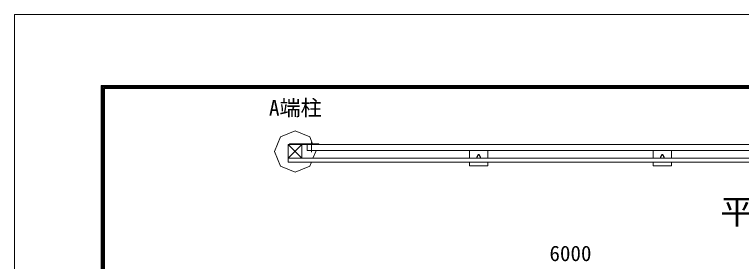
# Model space of a CAD drawing. Units: millimetres at full size; details may follow other scales. Extents: x -14699 to 14701, y -10394 to 10396.
# Drawn here: x -14699 to -6781, y 7711 to 10396 of the extents above; entities that cross this region are included whole.
import ezdxf
from ezdxf.enums import TextEntityAlignment as Align

# ---------------------------------------------------------------- set-up
doc = ezdxf.new("R2010")
doc.units = ezdxf.units.MM
doc.header["$LTSCALE"] = 40
doc.linetypes.add('USER1', pattern=[50.8, 31.75, -6.35, 6.35, -6.35])
for name, color, linetype, lineweight in [('0-0_D-STR1', 1, 'Continuous', 18), ('0-1_D-BMK', 2, 'USER1', 13), ('0-2_D-STR3', 3, 'Continuous', 13), ('0-3_D-STR4', 7, 'Continuous', 18), ('0-6_D-STR-DIM', 7, 'Continuous', 13), ('0-9_D-STR-TXT', 7, 'Continuous', 13), ('0-B_D-TTL-TXT', 7, 'Continuous', 13), ('0-C_D-TTL', 7, 'Continuous', 18)]:
    doc.layers.add(name, color=color, linetype=linetype, lineweight=lineweight)
doc.styles.add('ＭＳ ゴシック', font='')
doc.styles.get('ＭＳ ゴシック').set_extended_font_data('MS Gothic')

msp = doc.modelspace()

# ---------------------------------------------------------------- linework, layer by layer
at = {"layer": '0-0_D-STR1'}
for p, q in [((-11718.12, 8982.16), (-11568.12, 8832.16)), ((-11568.12, 8982.16), (-11718.12, 8832.16)), ((-11513.12, 8982.16), (-11513.12, 8917.16)), ((-11513.12, 8982.16), (-5773.12, 8982.16)), ((-11513.12, 8917.16), (-5773.12, 8917.16)), ((-9637.55, 8872.16), (-9648.69, 8872.16)), ((-7637.55, 8872.16), (-7648.69, 8872.16)), ((-11718.12, 8832.16), (1156.88, 8832.16)), ((-11718.12, 8832.16), (-11718.12, 8792.16)), ((-11718.12, 8792.16), (1156.88, 8792.16)), ((-9679.62, 8834.16), (-9679.62, 8832.16)), ((-9663.59, 8832.16), (-9679.62, 8832.16)), ((-9667.86, 8835.66), (-9678.12, 8835.66)), ((-9639.05, 8867.66), (-9646.85, 8867.66)), ((-9622.65, 8832.16), (-9606.62, 8832.16)), ((-9618.37, 8835.66), (-9608.12, 8835.66)), ((-9606.62, 8834.16), (-9606.62, 8832.16)), ((-9606.62, 8834.16), (-9606.62, 8832.16)), ((-7679.62, 8834.16), (-7679.62, 8832.16)), ((-7663.59, 8832.16), (-7679.62, 8832.16)), ((-7667.86, 8835.66), (-7678.12, 8835.66)), ((-7639.05, 8867.66), (-7646.85, 8867.66)), ((-7622.65, 8832.16), (-7606.62, 8832.16)), ((-7618.37, 8835.66), (-7608.12, 8835.66)), ((-7606.62, 8834.16), (-7606.62, 8832.16)), ((-7606.62, 8834.16), (-7606.62, 8832.16))]:
    msp.add_line(p, q, dxfattribs=at)
msp.add_lwpolyline([(-11718.12, 8982.16), (-11718.12, 8832.16), (-11568.12, 8832.16), (-11568.12, 8982.16)], close=True, dxfattribs=at)
for centre, radius, start, end in [((-9575.16, 8821.31), 90.5, 146.67148, 168.8028), ((-9648.69, 8869.66), 2.5, 90, 146.67148), ((-9637.55, 8869.66), 2.5, 33.32852, 90), ((-9711.07, 8821.31), 90.5, 11.1972, 33.32852), ((-7575.16, 8821.31), 90.5, 146.67148, 168.8028), ((-7648.69, 8869.66), 2.5, 90, 146.67148), ((-7637.55, 8869.66), 2.5, 33.32852, 90), ((-7711.07, 8821.31), 90.5, 11.1972, 33.32852), ((-9678.12, 8834.16), 1.5, 90, 180), ((-9667.86, 8839.66), 4, 270, 348.8028), ((-9663.59, 8834.66), 2.5, 270, 351.15527), ((-9578.12, 8821.36), 84, 147.4916, 171.15527), ((-9646.85, 8865.16), 2.5, 90, 147.4916), ((-9639.39, 8865.16), 2.5, 32.5084, 90), ((-9708.12, 8821.36), 84, 8.84473, 32.5084), ((-9622.65, 8834.66), 2.5, 188.84473, 270), ((-9618.37, 8839.66), 4, 191.1972, 270), ((-9608.12, 8834.16), 1.5, 0, 90), ((-7678.12, 8834.16), 1.5, 90, 180), ((-7667.86, 8839.66), 4, 270, 348.8028), ((-7663.59, 8834.66), 2.5, 270, 351.15527), ((-7578.12, 8821.36), 84, 147.4916, 171.15527), ((-7646.85, 8865.16), 2.5, 90, 147.4916), ((-7639.39, 8865.16), 2.5, 32.5084, 90), ((-7708.12, 8821.36), 84, 8.84473, 32.5084), ((-7622.65, 8834.66), 2.5, 188.84473, 270), ((-7618.37, 8839.66), 4, 191.1972, 270), ((-7608.12, 8834.16), 1.5, 0, 90)]:
    msp.add_arc(centre, radius, start, end, dxfattribs=at)
at = {"layer": '0-1_D-BMK'}
msp.add_line((-11463.12, 8898.66), (-11463.12, 9009.66), dxfattribs=at)
at = {"layer": '0-2_D-STR3'}
for p, q in [((-11705.62, 8991.16), (-11385.62, 8991.16)), ((-11705.62, 8991.16), (-11705.62, 8982.16)), ((-11705.62, 8982.16), (-11385.62, 8982.16)), ((-11385.62, 8991.16), (-11385.62, 8982.16))]:
    msp.add_line(p, q, dxfattribs=at)
at = {"layer": '0-3_D-STR4'}
for p, q in [((-11418.12, 8907.16), (-11449.18, 8832.16)), ((-11422.26, 8917.16), (-11418.12, 8907.16)), ((-9743.12, 8917.16), (-9743.12, 8832.16)), ((-9543.12, 8832.16), (-9543.12, 8917.16)), ((-7743.12, 8917.16), (-7743.12, 8832.16)), ((-7543.12, 8832.16), (-7543.12, 8917.16))]:
    msp.add_line(p, q, dxfattribs=at)
for points in [[(-11465.75, 8792.16), (-11484.02, 8748.06), (-11643.12, 8682.16), (-11802.22, 8748.06), (-11868.12, 8907.16), (-11802.22, 9066.26), (-11643.12, 9132.16), (-11484.02, 9066.26), (-11452.91, 8991.16)], [(-9743.12, 8792.16), (-9743.12, 8752.16), (-9543.12, 8752.16), (-9543.12, 8792.16)], [(-7743.12, 8792.16), (-7743.12, 8752.16), (-7543.12, 8752.16), (-7543.12, 8792.16)]]:
    msp.add_lwpolyline(points, dxfattribs=at)
at = {"layer": '0-C_D-TTL', "color": 2}
msp.add_lwpolyline([(-14698.88, 10395.79), (14701.12, 10395.79), (14701.12, -10394.21), (-14698.88, -10394.21)], close=True, dxfattribs=at)
at = {"layer": '0-C_D-TTL'}
for points in [[(-13753.88, 9625.79), (13756.12, 9625.79), (13756.12, -9624.21), (-13753.88, -9624.21)], [(-13745.13, 9617.04), (13747.37, 9617.04), (13747.37, -9615.46), (-13745.13, -9615.46)], [(-13736.38, 9608.29), (13738.62, 9608.29), (13738.62, -9606.71), (-13736.38, -9606.71)], [(-13727.63, 9599.54), (13729.87, 9599.54), (13729.87, -9597.96), (-13727.63, -9597.96)], [(-13718.88, 9590.79), (13721.12, 9590.79), (13721.12, -9589.21), (-13718.88, -9589.21)]]:
    msp.add_lwpolyline(points, close=True, dxfattribs=at)

# ---------------------------------------------------------------- texts
at = {"layer": '0-6_D-STR-DIM', "style": 'ＭＳ ゴシック'}
msp.add_text('6000', height=168.3, dxfattribs=at).set_placement((-8872.44, 7663.67), align=Align.BOTTOM_LEFT)
at = {"layer": '0-9_D-STR-TXT', "style": 'ＭＳ ゴシック'}
msp.add_text('A端柱', height=168.3, dxfattribs=at).set_placement((-11927.38, 9247.05), align=Align.BOTTOM_LEFT)
at = {"layer": '0-B_D-TTL-TXT', "style": 'ＭＳ ゴシック'}
msp.add_text('平\u3000面\u3000図', height=269.5, dxfattribs=at).set_placement((-7011.51, 8036.98), align=Align.BOTTOM_LEFT)

doc.saveas('drawing.dxf')
